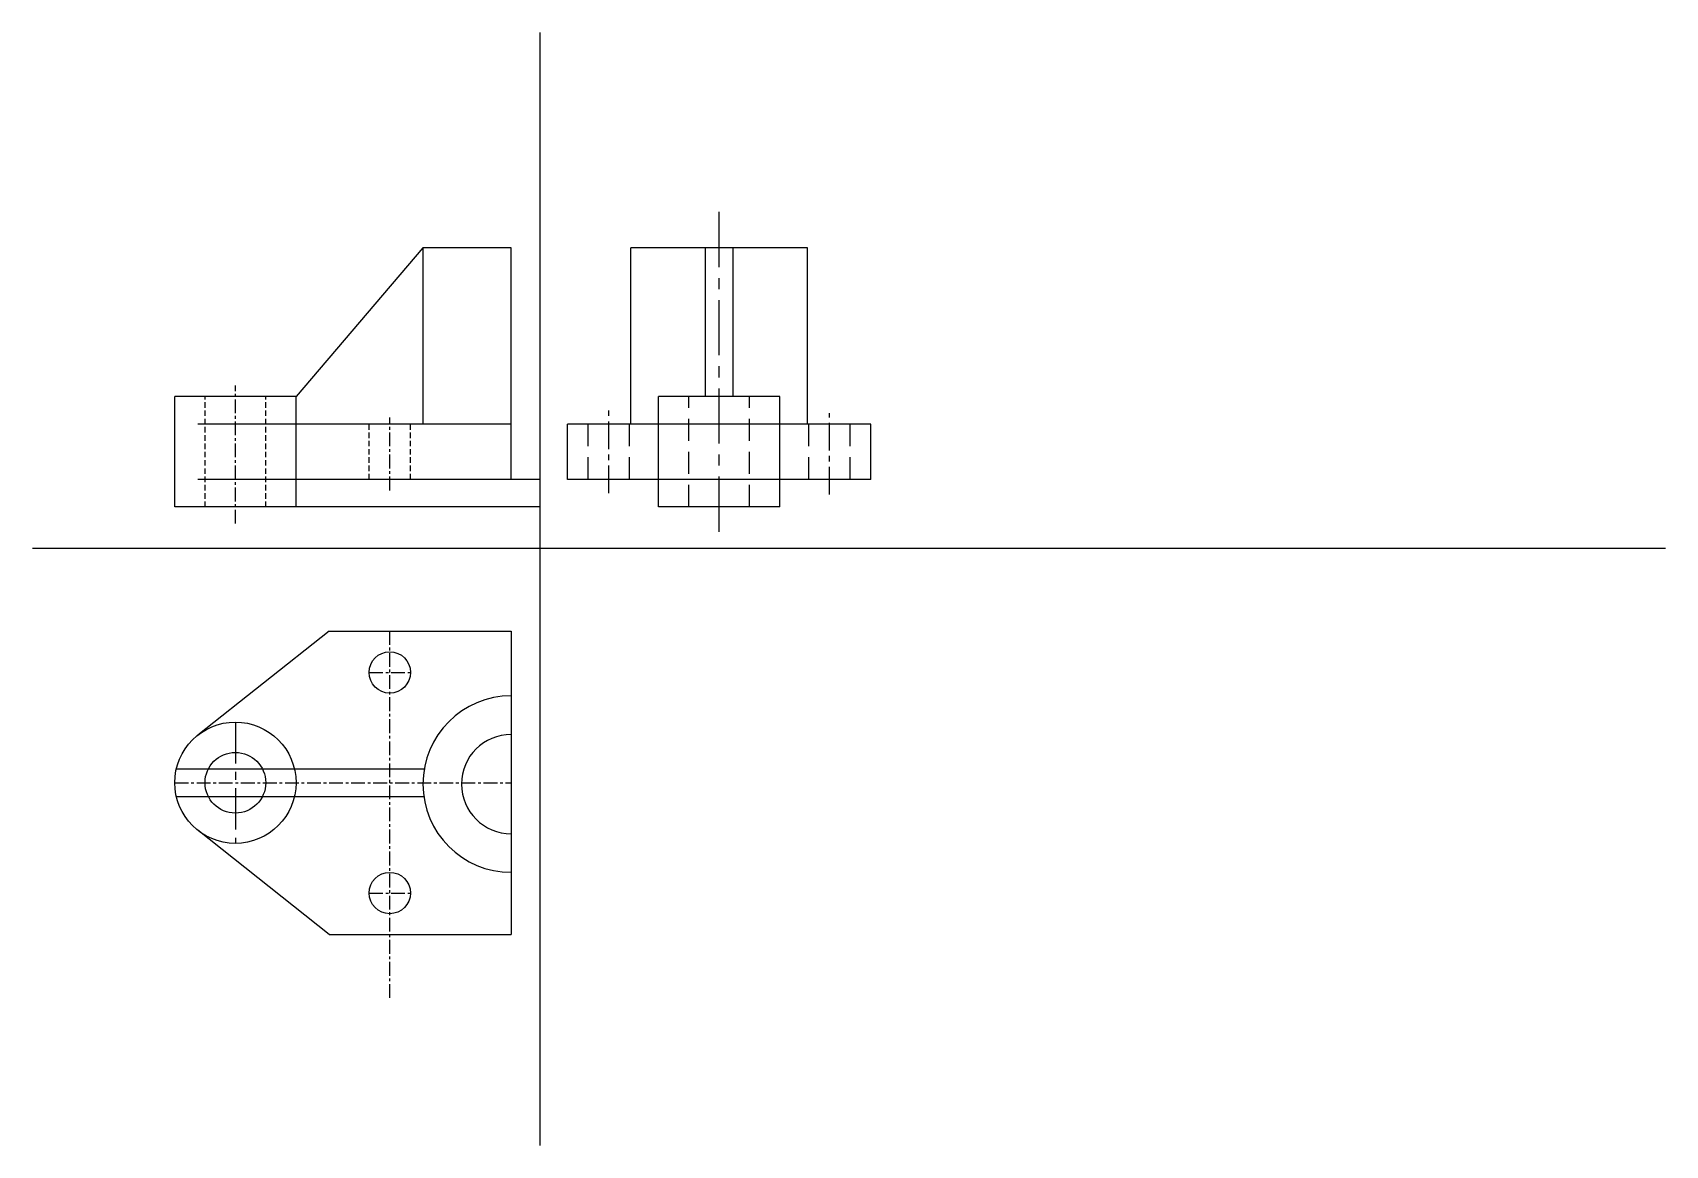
# Model space of a CAD drawing. Header units: millimetres. Extents: x -141 to 451, y -202 to 202.
import ezdxf

# ---------------------------------------------------------------- set-up
doc = ezdxf.new("R2010")
doc.units = ezdxf.units.MM
doc.header["$LTSCALE"] = 4
doc.header["$MEASUREMENT"] = 0
doc.linetypes.add('CENTER', pattern=[2, 1.25, -0.25, 0.25, -0.25])
doc.linetypes.add('DASHED', pattern=[0.75, 0.5, -0.25])

msp = doc.modelspace()

# ---------------------------------------------------------------- linework, layer by layer
for p, q in [((42.95, 201.5), (42.95, -202)), ((0.5, 123.5), (-45.5, 69.5)), ((32.5, 123.5), (0.5, 123.5)), ((0.5, 123.5), (0.5, 59.5)), ((32.5, 39.5), (32.5, 123.5)), ((139.95, 123.5), (75.95, 123.5)), ((-89.5, 29.5), (-89.5, 69.5)), ((-45.5, 69.5), (-89.5, 69.5)), ((-45.5, 29.5), (-45.5, 69.5)), ((129.95, 69.5), (85.95, 69.5)), ((32.5, 59.5), (-81.16, 59.5)), ((162.95, 59.5), (52.95, 59.5)), ((42.95, 39.5), (-81.16, 39.5)), ((162.95, 39.5), (52.95, 39.5)), ((42.95, 29.5), (-89.5, 29.5)), ((129.95, 29.5), (85.95, 29.5)), ((-141, 14.5), (451, 14.5)), ((-33.5, -15.5), (32.5, -15.5)), ((-88.92, -65.5), (0.97, -65.5)), ((-88.92, -65.5), (0.97, -65.5)), ((-88.92, -75.5), (0.82, -75.5)), ((-33.5, -125.5), (32.5, -125.5))]:
    msp.add_line(p, q)
at = {"linetype": 'CENTER', "ltscale": 4}
msp.add_line((107.95, 20.5), (107.95, 139.5), dxfattribs=at)
at = {"ltscale": 4}
for p, q in [((75.95, 59.5), (75.95, 123.5)), ((102.95, 69.5), (102.95, 123.5)), ((112.95, 69.5), (112.95, 123.5)), ((139.95, 59.5), (139.95, 123.5)), ((85.95, 29.5), (85.95, 69.5)), ((129.95, 29.5), (129.95, 69.5)), ((52.95, 39.5), (52.95, 59.5)), ((162.95, 39.5), (162.95, 59.5)), ((-33.5, -15.5), (-81.16, -53.26)), ((32.5, -15.5), (32.5, -125.5)), ((-33.5, -125.5), (-81.16, -87.74))]:
    msp.add_line(p, q, dxfattribs=at)
at = {"linetype": 'CENTER'}
for p, q in [((-67.5, 23.5), (-67.5, 73.5)), ((-11.5, 35.5), (-11.5, 62)), ((-11.5, -148.5), (-11.5, -15.5)), ((-19, -30.5), (-4, -30.5)), ((-89.5, -70.5), (32.5, -70.5)), ((-19, -110.5), (-4, -110.5))]:
    msp.add_line(p, q, dxfattribs=at)
at = {"linetype": 'DASHED'}
for p, q in [((-78.5, 29.5), (-78.5, 69.5)), ((-56.5, 29.5), (-56.5, 69.5)), ((-19, 39.5), (-19, 59.5)), ((-4, 39.5), (-4, 59.5))]:
    msp.add_line(p, q, dxfattribs=at)
at = {"linetype": 'DASHED', "ltscale": 4}
for p, q in [((96.95, 29.5), (96.95, 69.5)), ((118.95, 29.5), (118.95, 69.5)), ((60.45, 39.5), (60.45, 59.5)), ((75.45, 39.5), (75.45, 59.5)), ((140.45, 39.5), (140.45, 59.5)), ((155.45, 39.5), (155.45, 59.5))]:
    msp.add_line(p, q, dxfattribs=at)
at = {"linetype": 'CENTER', "ltscale": 2}
for p, q in [((67.95, 34.5), (67.95, 64.5)), ((147.95, 34), (147.95, 63.5))]:
    msp.add_line(p, q, dxfattribs=at)
at = {"linetype": 'CENTER', "ltscale": 3}
msp.add_line((-67.5, -48.5), (-67.5, -92.5), dxfattribs=at)
at = {"ltscale": 4}
for centre, radius in [((-11.5, -30.5), 7.5), ((-67.5, -70.5), 22), ((-67.5, -70.5), 11), ((-11.5, -110.5), 7.5)]:
    msp.add_circle(centre, radius, dxfattribs=at)
for radius in [32, 18]:
    msp.add_arc((32.5, -70.99), radius, 90, 270, dxfattribs=at)

doc.saveas('drawing.dxf')
